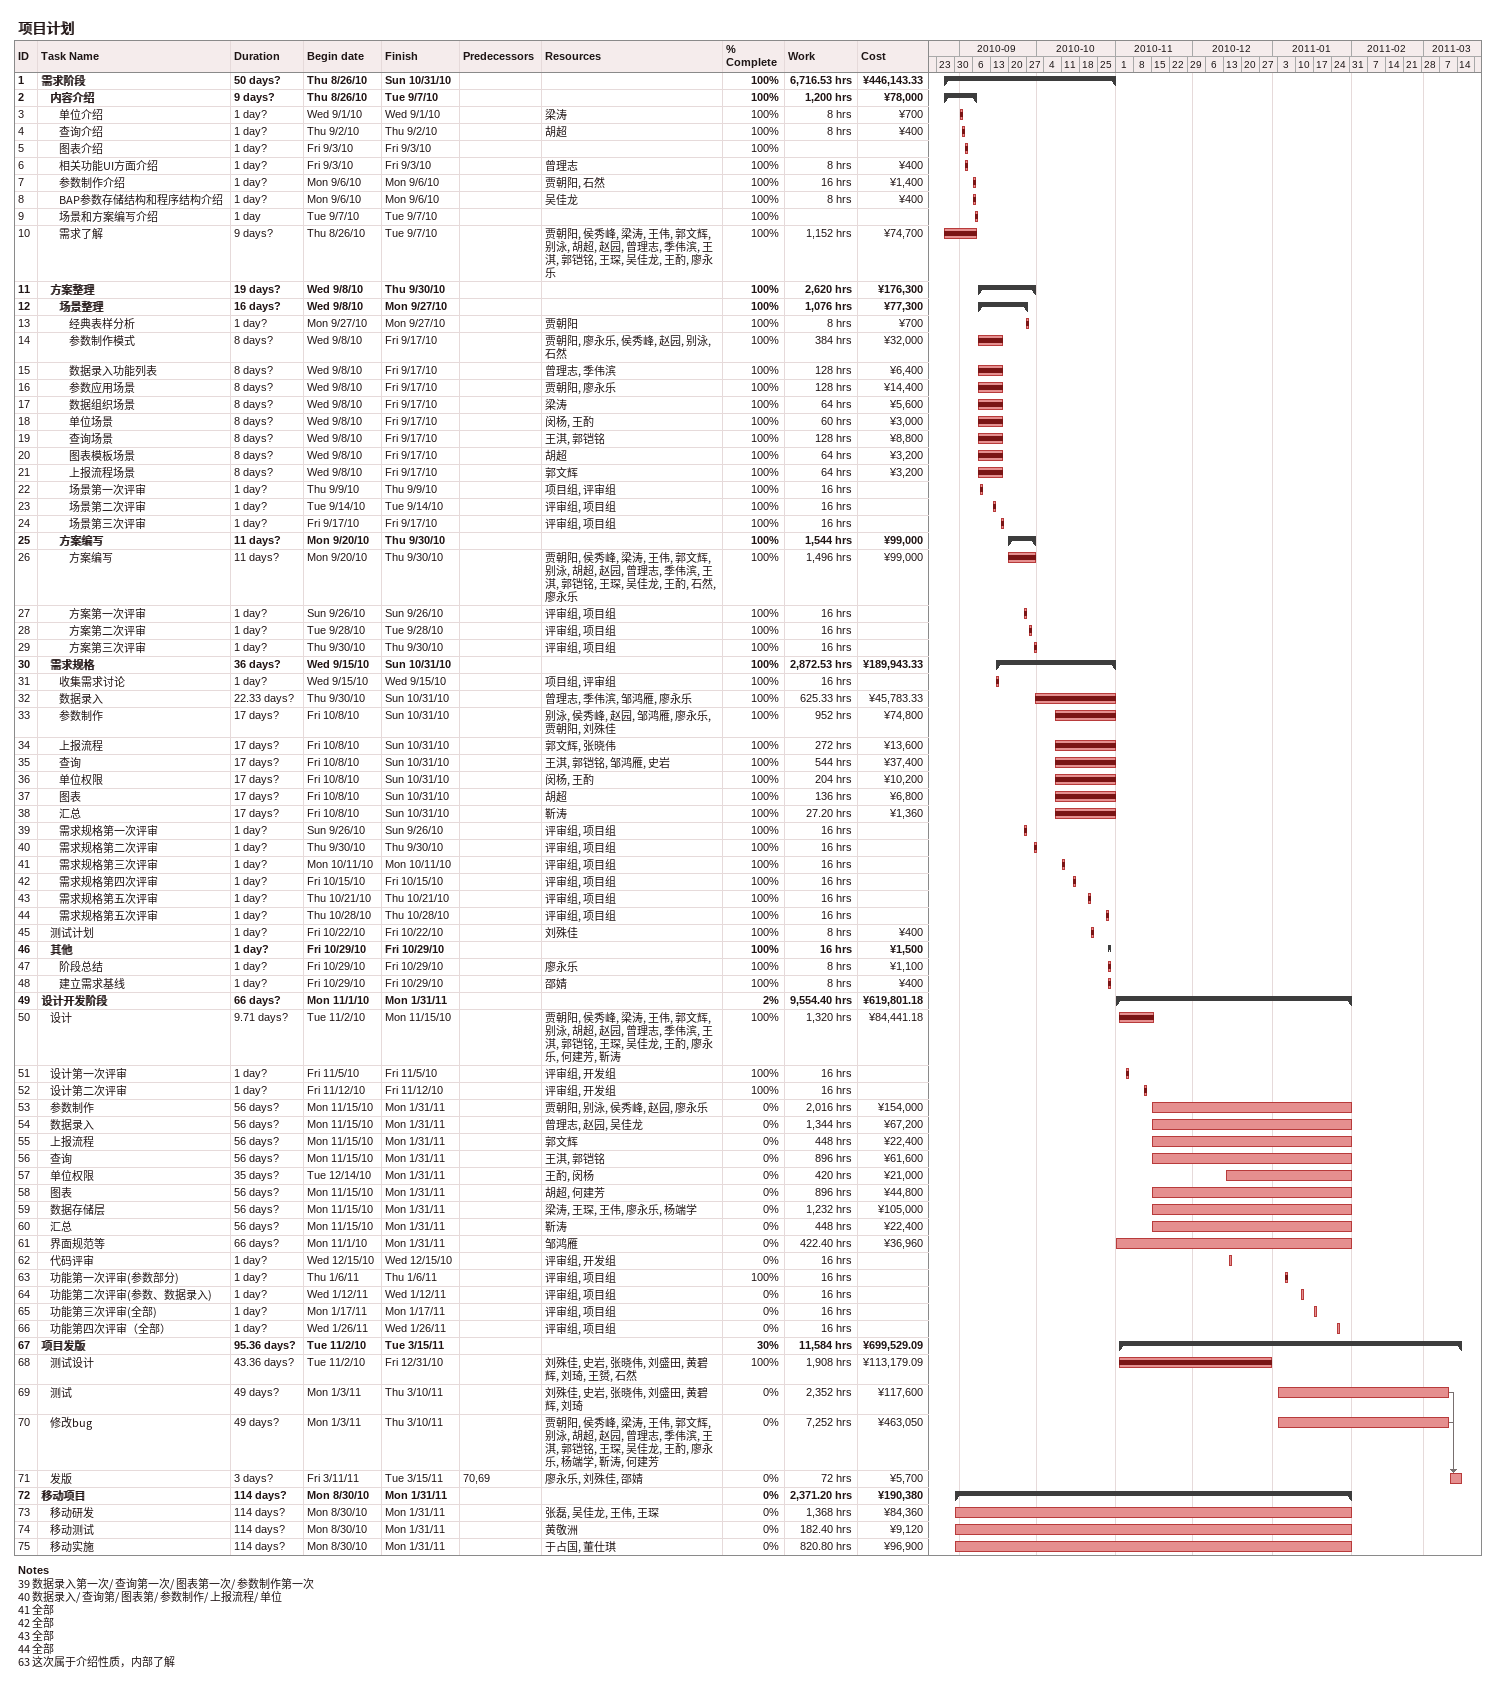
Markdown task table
项目计划

| ID | Level | Task | Duration | Start | Finish | Predecessors | Resources | % complete | Work (h) | Cost (¥) |
|---|---|---|---|---|---|---|---|---|---|---|
| 1 | 1 | **需求阶段** | 50d? | 2010-08-26 | 2010-10-31 |  |  | 100 | 6716.53 | 446143.33 |
| 2 | 2 | **内容介绍** | 9d? | 2010-08-26 | 2010-09-07 |  |  | 100 | 1200 | 78000 |
| 3 | 3 | 单位介绍 | 1d? | 2010-09-01 | 2010-09-01 |  | 梁涛 | 100 | 8 | 700 |
| 4 | 3 | 查询介绍 | 1d? | 2010-09-02 | 2010-09-02 |  | 胡超 | 100 | 8 | 400 |
| 5 | 3 | 图表介绍 | 1d? | 2010-09-03 | 2010-09-03 |  |  | 100 |  |  |
| 6 | 3 | 相关功能UI方面介绍 | 1d? | 2010-09-03 | 2010-09-03 |  | 曾理志 | 100 | 8 | 400 |
| 7 | 3 | 参数制作介绍 | 1d? | 2010-09-06 | 2010-09-06 |  | 贾朝阳, 石然 | 100 | 16 | 1400 |
| 8 | 3 | BAP参数存储结构和程序结构介绍 | 1d? | 2010-09-06 | 2010-09-06 |  | 吴佳龙 | 100 | 8 | 400 |
| 9 | 3 | 场景和方案编写介绍 | 1d | 2010-09-07 | 2010-09-07 |  |  | 100 |  |  |
| 10 | 3 | 需求了解 | 9d? | 2010-08-26 | 2010-09-07 |  | 贾朝阳, 侯秀峰, 梁涛, 王伟, 郭文辉, 别泳, 胡超, 赵园, 曾理志, 季伟滨, 王淇, 郭铠铭, 王琛, 吴佳龙, 王酌, 廖永乐 | 100 | 1152 | 74700 |
| 11 | 2 | **方案整理** | 19d? | 2010-09-08 | 2010-09-30 |  |  | 100 | 2620 | 176300 |
| 12 | 3 | **场景整理** | 16d? | 2010-09-08 | 2010-09-27 |  |  | 100 | 1076 | 77300 |
| 13 | 4 | 经典表样分析 | 1d? | 2010-09-27 | 2010-09-27 |  | 贾朝阳 | 100 | 8 | 700 |
| 14 | 4 | 参数制作模式 | 8d? | 2010-09-08 | 2010-09-17 |  | 贾朝阳, 廖永乐, 侯秀峰, 赵园, 别泳, 石然 | 100 | 384 | 32000 |
| 15 | 4 | 数据录入功能列表 | 8d? | 2010-09-08 | 2010-09-17 |  | 曾理志, 季伟滨 | 100 | 128 | 6400 |
| 16 | 4 | 参数应用场景 | 8d? | 2010-09-08 | 2010-09-17 |  | 贾朝阳, 廖永乐 | 100 | 128 | 14400 |
| 17 | 4 | 数据组织场景 | 8d? | 2010-09-08 | 2010-09-17 |  | 梁涛 | 100 | 64 | 5600 |
| 18 | 4 | 单位场景 | 8d? | 2010-09-08 | 2010-09-17 |  | 闵杨, 王酌 | 100 | 60 | 3000 |
| 19 | 4 | 查询场景 | 8d? | 2010-09-08 | 2010-09-17 |  | 王淇, 郭铠铭 | 100 | 128 | 8800 |
| 20 | 4 | 图表模板场景 | 8d? | 2010-09-08 | 2010-09-17 |  | 胡超 | 100 | 64 | 3200 |
| 21 | 4 | 上报流程场景 | 8d? | 2010-09-08 | 2010-09-17 |  | 郭文辉 | 100 | 64 | 3200 |
| 22 | 4 | 场景第一次评审 | 1d? | 2010-09-09 | 2010-09-09 |  | 项目组, 评审组 | 100 | 16 |  |
| 23 | 4 | 场景第二次评审 | 1d? | 2010-09-14 | 2010-09-14 |  | 评审组, 项目组 | 100 | 16 |  |
| 24 | 4 | 场景第三次评审 | 1d? | 2010-09-17 | 2010-09-17 |  | 评审组, 项目组 | 100 | 16 |  |
| 25 | 3 | **方案编写** | 11d? | 2010-09-20 | 2010-09-30 |  |  | 100 | 1544 | 99000 |
| 26 | 4 | 方案编写 | 11d? | 2010-09-20 | 2010-09-30 |  | 贾朝阳, 侯秀峰, 梁涛, 王伟, 郭文辉, 别泳, 胡超, 赵园, 曾理志, 季伟滨, 王淇, 郭铠铭, 王琛, 吴佳龙, 王酌, 石然, 廖永乐 | 100 | 1496 | 99000 |
| 27 | 4 | 方案第一次评审 | 1d? | 2010-09-26 | 2010-09-26 |  | 评审组, 项目组 | 100 | 16 |  |
| 28 | 4 | 方案第二次评审 | 1d? | 2010-09-28 | 2010-09-28 |  | 评审组, 项目组 | 100 | 16 |  |
| 29 | 4 | 方案第三次评审 | 1d? | 2010-09-30 | 2010-09-30 |  | 评审组, 项目组 | 100 | 16 |  |
| 30 | 2 | **需求规格** | 36d? | 2010-09-15 | 2010-10-31 |  |  | 100 | 2872.53 | 189943.33 |
| 31 | 3 | 收集需求讨论 | 1d? | 2010-09-15 | 2010-09-15 |  | 项目组, 评审组 | 100 | 16 |  |
| 32 | 3 | 数据录入 | 22.33d? | 2010-09-30 | 2010-10-31 |  | 曾理志, 季伟滨, 邹鸿雁, 廖永乐 | 100 | 625.33 | 45783.33 |
| 33 | 3 | 参数制作 | 17d? | 2010-10-08 | 2010-10-31 |  | 别泳, 侯秀峰, 赵园, 邹鸿雁, 廖永乐, 贾朝阳, 刘殊佳 | 100 | 952 | 74800 |
| 34 | 3 | 上报流程 | 17d? | 2010-10-08 | 2010-10-31 |  | 郭文辉, 张晓伟 | 100 | 272 | 13600 |
| 35 | 3 | 查询 | 17d? | 2010-10-08 | 2010-10-31 |  | 王淇, 郭铠铭, 邹鸿雁, 史岩 | 100 | 544 | 37400 |
| 36 | 3 | 单位权限 | 17d? | 2010-10-08 | 2010-10-31 |  | 闵杨, 王酌 | 100 | 204 | 10200 |
| 37 | 3 | 图表 | 17d? | 2010-10-08 | 2010-10-31 |  | 胡超 | 100 | 136 | 6800 |
| 38 | 3 | 汇总 | 17d? | 2010-10-08 | 2010-10-31 |  | 靳涛 | 100 | 27.20 | 1360 |
| 39 | 3 | 需求规格第一次评审 | 1d? | 2010-09-26 | 2010-09-26 |  | 评审组, 项目组 | 100 | 16 |  |
| 40 | 3 | 需求规格第二次评审 | 1d? | 2010-09-30 | 2010-09-30 |  | 评审组, 项目组 | 100 | 16 |  |
| 41 | 3 | 需求规格第三次评审 | 1d? | 2010-10-11 | 2010-10-11 |  | 评审组, 项目组 | 100 | 16 |  |
| 42 | 3 | 需求规格第四次评审 | 1d? | 2010-10-15 | 2010-10-15 |  | 评审组, 项目组 | 100 | 16 |  |
| 43 | 3 | 需求规格第五次评审 | 1d? | 2010-10-21 | 2010-10-21 |  | 评审组, 项目组 | 100 | 16 |  |
| 44 | 3 | 需求规格第五次评审 | 1d? | 2010-10-28 | 2010-10-28 |  | 评审组, 项目组 | 100 | 16 |  |
| 45 | 2 | 测试计划 | 1d? | 2010-10-22 | 2010-10-22 |  | 刘殊佳 | 100 | 8 | 400 |
| 46 | 2 | **其他** | 1d? | 2010-10-29 | 2010-10-29 |  |  | 100 | 16 | 1500 |
| 47 | 3 | 阶段总结 | 1d? | 2010-10-29 | 2010-10-29 |  | 廖永乐 | 100 | 8 | 1100 |
| 48 | 3 | 建立需求基线 | 1d? | 2010-10-29 | 2010-10-29 |  | 邵婧 | 100 | 8 | 400 |
| 49 | 1 | **设计开发阶段** | 66d? | 2010-11-01 | 2011-01-31 |  |  | 2 | 9554.40 | 619801.18 |
| 50 | 2 | 设计 | 9.71d? | 2010-11-02 | 2010-11-15 |  | 贾朝阳, 侯秀峰, 梁涛, 王伟, 郭文辉, 别泳, 胡超, 赵园, 曾理志, 季伟滨, 王淇, 郭铠铭, 王琛, 吴佳龙, 王酌, 廖永乐, 何建芳, 靳涛 | 100 | 1320 | 84441.18 |
| 51 | 2 | 设计第一次评审 | 1d? | 2010-11-05 | 2010-11-05 |  | 评审组, 开发组 | 100 | 16 |  |
| 52 | 2 | 设计第二次评审 | 1d? | 2010-11-12 | 2010-11-12 |  | 评审组, 开发组 | 100 | 16 |  |
| 53 | 2 | 参数制作 | 56d? | 2010-11-15 | 2011-01-31 |  | 贾朝阳, 别泳, 侯秀峰, 赵园, 廖永乐 | 0 | 2016 | 154000 |
| 54 | 2 | 数据录入 | 56d? | 2010-11-15 | 2011-01-31 |  | 曾理志, 赵园, 吴佳龙 | 0 | 1344 | 67200 |
| 55 | 2 | 上报流程 | 56d? | 2010-11-15 | 2011-01-31 |  | 郭文辉 | 0 | 448 | 22400 |
| 56 | 2 | 查询 | 56d? | 2010-11-15 | 2011-01-31 |  | 王淇, 郭铠铭 | 0 | 896 | 61600 |
| 57 | 2 | 单位权限 | 35d? | 2010-12-14 | 2011-01-31 |  | 王酌, 闵杨 | 0 | 420 | 21000 |
| 58 | 2 | 图表 | 56d? | 2010-11-15 | 2011-01-31 |  | 胡超, 何建芳 | 0 | 896 | 44800 |
| 59 | 2 | 数据存储层 | 56d? | 2010-11-15 | 2011-01-31 |  | 梁涛, 王琛, 王伟, 廖永乐, 杨端学 | 0 | 1232 | 105000 |
| 60 | 2 | 汇总 | 56d? | 2010-11-15 | 2011-01-31 |  | 靳涛 | 0 | 448 | 22400 |
| 61 | 2 | 界面规范等 | 66d? | 2010-11-01 | 2011-01-31 |  | 邹鸿雁 | 0 | 422.40 | 36960 |
| 62 | 2 | 代码评审 | 1d? | 2010-12-15 | 2010-12-15 |  | 评审组, 开发组 | 0 | 16 |  |
| 63 | 2 | 功能第一次评审(参数部分) | 1d? | 2011-01-06 | 2011-01-06 |  | 评审组, 项目组 | 100 | 16 |  |
| 64 | 2 | 功能第二次评审(参数、数据录入) | 1d? | 2011-01-12 | 2011-01-12 |  | 评审组, 项目组 | 0 | 16 |  |
| 65 | 2 | 功能第三次评审(全部) | 1d? | 2011-01-17 | 2011-01-17 |  | 评审组, 项目组 | 0 | 16 |  |
| 66 | 2 | 功能第四次评审（全部） | 1d? | 2011-01-26 | 2011-01-26 |  | 评审组, 项目组 | 0 | 16 |  |
| 67 | 1 | **项目发版** | 95.36d? | 2010-11-02 | 2011-03-15 |  |  | 30 | 11584 | 699529.09 |
| 68 | 2 | 测试设计 | 43.36d? | 2010-11-02 | 2010-12-31 |  | 刘殊佳, 史岩, 张晓伟, 刘盛田, 黄碧辉, 刘琦, 王赟, 石然 | 100 | 1908 | 113179.09 |
| 69 | 2 | 测试 | 49d? | 2011-01-03 | 2011-03-10 |  | 刘殊佳, 史岩, 张晓伟, 刘盛田, 黄碧辉, 刘琦 | 0 | 2352 | 117600 |
| 70 | 2 | 修改bug | 49d? | 2011-01-03 | 2011-03-10 |  | 贾朝阳, 侯秀峰, 梁涛, 王伟, 郭文辉, 别泳, 胡超, 赵园, 曾理志, 季伟滨, 王淇, 郭铠铭, 王琛, 吴佳龙, 王酌, 廖永乐, 杨端学, 靳涛, 何建芳 | 0 | 7252 | 463050 |
| 71 | 2 | 发版 | 3d? | 2011-03-11 | 2011-03-15 | 70, 69 | 廖永乐, 刘殊佳, 邵婧 | 0 | 72 | 5700 |
| 72 | 1 | **移动项目** | 114d? | 2010-08-30 | 2011-01-31 |  |  | 0 | 2371.20 | 190380 |
| 73 | 2 | 移动研发 | 114d? | 2010-08-30 | 2011-01-31 |  | 张磊, 吴佳龙, 王伟, 王琛 | 0 | 1368 | 84360 |
| 74 | 2 | 移动测试 | 114d? | 2010-08-30 | 2011-01-31 |  | 黄敬洲 | 0 | 182.40 | 9120 |
| 75 | 2 | 移动实施 | 114d? | 2010-08-30 | 2011-01-31 |  | 于占国, 董仕琪 | 0 | 820.80 | 96900 |

Notes
- 39: 数据录入第一次 / 查询第一次 / 图表第一次 / 参数制作第一次
- 40: 数据录入 / 查询第 / 图表第 / 参数制作 / 上报流程 / 单位
- 41: 全部
- 42: 全部
- 43: 全部
- 44: 全部
- 63: 这次属于介绍性质，内部了解
